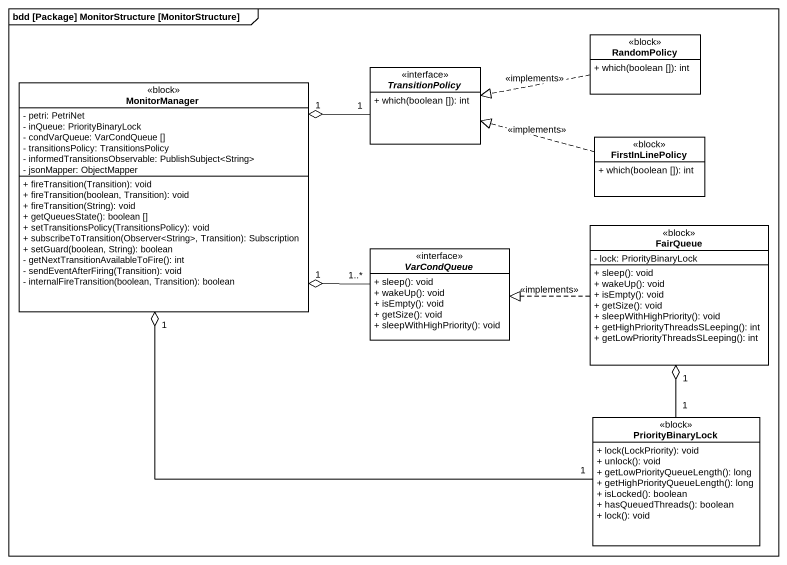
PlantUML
@startuml
mainframe bdd [Package] MonitorStructure [MonitorStructure]
hide circle
hide empty members
skinparam classAttributeIconSize 0
class RandomPolicy <<block>> {
  + which(boolean []): int
}
interface TransitionPolicy <<interface>> {
  + which(boolean []): int
}
class MonitorManager <<block>> {
  - petri: PetriNet
  - inQueue: PriorityBinaryLock
  - condVarQueue: VarCondQueue []
  - transitionsPolicy: TransitionsPolicy
  - informedTransitionsObservable: PublishSubject<String>
  - jsonMapper: ObjectMapper
  + fireTransition(Transition): void
  + fireTransition(boolean, Transition): void
  + fireTransition(String): void
  + getQueuesState(): boolean []
  + setTransitionsPolicy(TransitionsPolicy): void
  + subscribeToTransition(Observer<String>, Transition): Subscription
  + setGuard(boolean, String): boolean
  - getNextTransitionAvailableToFire(): int
  - sendEventAfterFiring(Transition): void
  - internalFireTransition(boolean, Transition): boolean
}
class FirstInLinePolicy <<block>> {
  + which(boolean []): int
}
class FairQueue <<block>> {
  - lock: PriorityBinaryLock
  + sleep(): void
  + wakeUp(): void
  + isEmpty(): void
  + getSize(): void
  + sleepWithHighPriority(): void
  + getHighPriorityThreadsSLeeping(): int
  + getLowPriorityThreadsSLeeping(): int
}
interface VarCondQueue <<interface>> {
  + sleep(): void
  + wakeUp(): void
  + isEmpty(): void
  + getSize(): void
  + sleepWithHighPriority(): void
}
class PriorityBinaryLock <<block>> {
  + lock(LockPriority): void
  + unlock(): void
  + getLowPriorityQueueLength(): long
  + getHighPriorityQueueLength(): long
  + isLocked(): boolean
  + hasQueuedThreads(): boolean
  + lock(): void
}
RandomPolicy .left.|> TransitionPolicy : <<implements>>
TransitionPolicy "1" -left-o "1" MonitorManager
FirstInLinePolicy .left.|> TransitionPolicy : <<implements>>
FairQueue .left.|> VarCondQueue : <<implements>>
VarCondQueue "1..*" -left-o "1" MonitorManager
PriorityBinaryLock "1" -left-o "1" MonitorManager
PriorityBinaryLock "1" -up-o "1" FairQueue
@enduml
